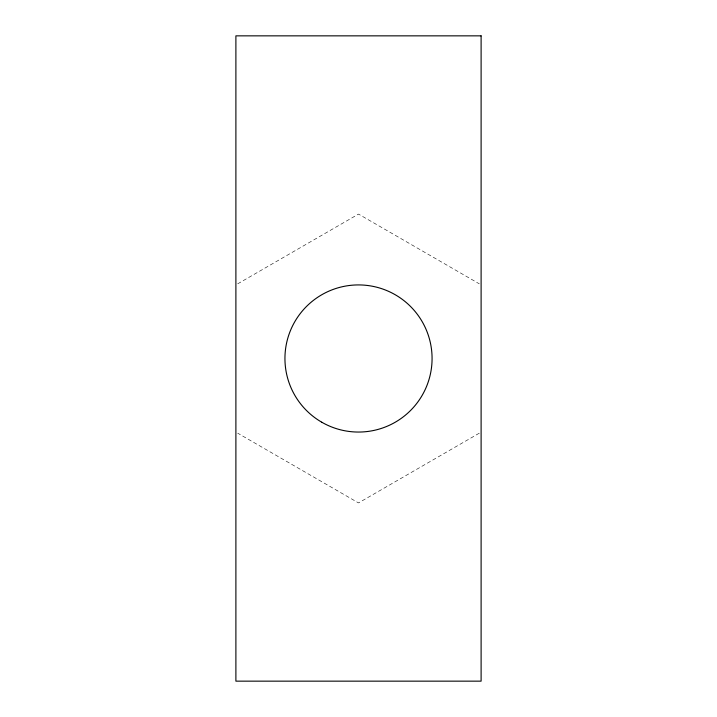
<?xml version="1.0" encoding="UTF-8"?>
<svg xmlns="http://www.w3.org/2000/svg" width="717" height="717" viewBox="0 0 717 717"><rect width="100%" height="100%" fill="white"/><g stroke="black" fill="none" stroke-linecap="round" stroke-linejoin="round"><path stroke-width="0.54" stroke-dasharray="3.58 2.69" d="M237.721 283.824L358.509 214.087L479.279 283.815M479.279 433.185L358.509 502.913L237.721 433.176"/><path stroke-width="1.08" d="M481.107 35.85L235.893 35.85L235.893 681.15L481.107 681.15L481.107 35.85M321.727 422.196A73.564 73.564 0 0 0 432.073 358.482A73.564 73.564 0 0 0 321.727 294.777A73.564 73.564 0 0 0 321.727 422.196"/></g></svg>
